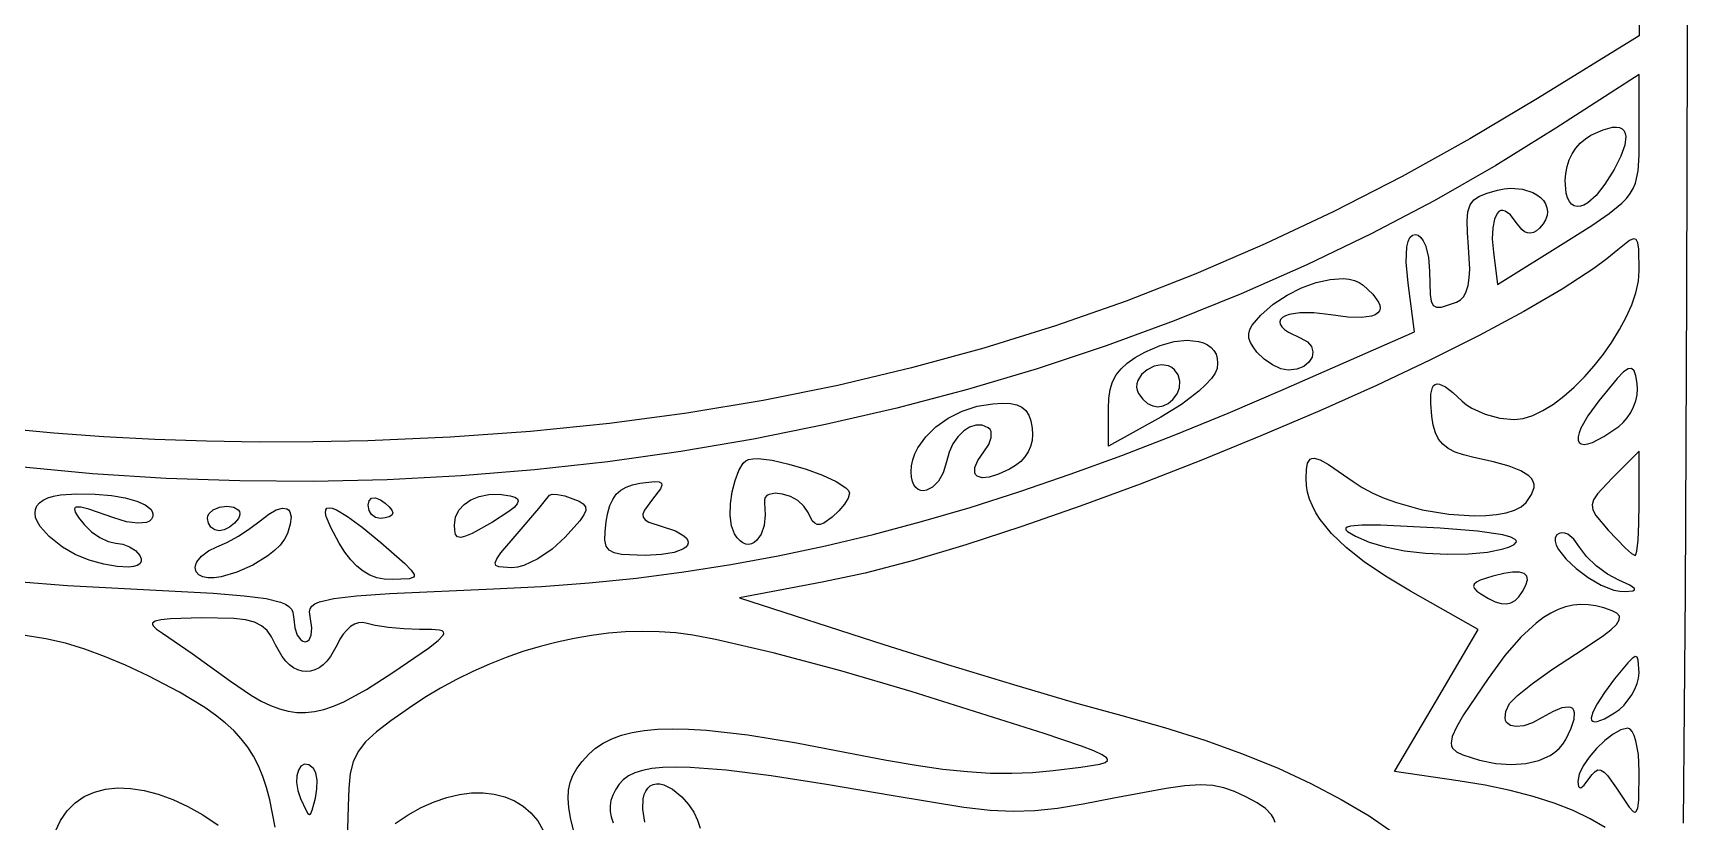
# Model space of a CAD drawing. Header units: millimetres. Extents: x 232 to 266, y 0 to 290.
# Drawn here: x 246.13 to 264.03, y 15.46 to 23.99 of the extents above; entities that cross this region are included whole.
import ezdxf

# ---------------------------------------------------------------- set-up
doc = ezdxf.new("R2010")
doc.units = ezdxf.units.MM
doc.layers.add('Surface_Engraving', color=5, linetype='CONTINUOUS')

msp = doc.modelspace()

# ---------------------------------------------------------------- linework, layer by layer
at = {"layer": 'Surface_Engraving'}
for points in [[(263.50851, 40.742702), (263.50851, 23.962948), (262.406908, 23.283611), (261.675518, 22.847678), (260.941425, 22.440547), (260.203511, 22.061891), (259.460655, 21.711383), (258.711737, 21.388694), (257.955637, 21.093497), (257.191237, 20.825465), (256.417415, 20.58427), (255.633053, 20.369585), (254.837029, 20.181081), (254.028225, 20.018432), (253.205521, 19.881309), (252.367796, 19.769385), (251.513931, 19.682332), (250.642806, 19.619824), (249.753301, 19.581531), (249.159028, 19.569081), (248.577333, 19.566952), (248.007178, 19.575282), (247.447523, 19.594205), (246.897331, 19.623856), (246.355562, 19.664369), (245.821178, 19.715881)], [(263.987555, 15.44417), (264.00803, 17.938272), (264.023531, 21.178629), (264.034302, 25.203964)], [(245.96023, 18.060245), (246.503061, 18.016467), (247.051061, 17.985365), (248.078364, 17.932073), (248.413523, 17.905064), (248.651336, 17.874032), (248.808038, 17.836142), (248.861046, 17.813738), (248.899866, 17.788557), (248.926526, 17.760243), (248.943056, 17.728441), (248.953845, 17.65296), (248.963396, 17.557192), (248.989402, 17.478765), (249.027888, 17.425774), (249.050569, 17.411345), (249.074879, 17.406311), (249.097869, 17.411363), (249.116762, 17.425843), (249.141337, 17.479025), (249.14676, 17.557733), (249.131186, 17.653845), (249.131186, 17.653845), (249.120792, 17.731081), (249.128234, 17.763315), (249.147184, 17.791796), (249.179952, 17.816905), (249.228849, 17.83902), (249.38427, 17.875783), (249.631935, 17.905117), (249.990328, 17.930052), (251.113241, 17.978849), (251.633204, 18.004948), (252.14849, 18.043905), (252.660499, 18.096075), (253.170632, 18.161813), (253.680289, 18.241471), (254.190872, 18.335403), (254.703781, 18.443965), (255.220416, 18.56751), (255.742179, 18.706392), (256.27047, 18.860965), (256.80669, 19.031583), (257.352239, 19.2186), (257.908519, 19.422371), (258.476929, 19.643249), (259.058872, 19.881588), (259.655747, 20.137742), (261.077379, 20.761063), (261.006852, 21.286923), (260.986078, 21.514167), (260.992776, 21.678806), (261.006335, 21.737063), (261.026654, 21.778965), (261.053694, 21.804278), (261.087421, 21.812768), (261.117773, 21.804592), (261.14609, 21.78116), (261.171752, 21.744115), (261.194139, 21.695099), (261.226606, 21.567726), (261.238531, 21.412185), (261.244717, 21.165517), (261.256993, 21.091717), (261.279428, 21.046374), (261.31505, 21.026064), (261.366888, 21.027363), (261.531324, 21.081092), (261.573609, 21.105573), (261.608386, 21.143826), (261.635706, 21.196091), (261.655623, 21.26261), (261.668188, 21.343623), (261.673456, 21.439373), (261.662308, 21.676046), (261.649135, 21.836259), (261.645548, 21.962212), (261.654197, 22.059151), (261.677735, 22.132323), (261.718815, 22.186974), (261.780088, 22.228351), (261.864207, 22.261701), (261.973824, 22.292271), (262.046803, 22.306669), (262.116874, 22.312997), (262.245698, 22.303783), (262.355104, 22.269306), (262.400904, 22.244057), (262.439902, 22.214247), (262.471451, 22.180461), (262.4949, 22.143284), (262.509602, 22.103302), (262.514908, 22.061098), (262.510168, 22.017258), (262.494733, 21.972366), (262.467956, 21.927009), (262.429186, 21.881769), (262.396003, 21.853525), (262.363221, 21.835557), (262.330839, 21.827866), (262.298858, 21.830451), (262.267277, 21.843313), (262.236097, 21.866451), (262.174938, 21.943554), (262.114326, 22.024489), (262.058826, 22.066247), (262.033531, 22.073142), (262.010158, 22.071092), (261.988924, 22.060379), (261.970043, 22.041285), (261.9402, 21.97909), (261.92235, 21.886767), (261.918214, 21.766581), (261.929511, 21.620792), (261.972939, 21.270856), (262.740747, 21.752402), (262.993324, 21.912198), (263.18337, 22.040595), (263.319779, 22.150753), (263.370648, 22.203106), (263.411444, 22.255834), (263.443276, 22.310583), (263.467257, 22.368998), (263.496113, 22.503406), (263.506905, 22.672219), (263.508526, 22.888598), (263.508526, 23.543261), (262.607199, 22.961888), (261.957117, 22.559155), (261.290361, 22.178478), (260.607922, 21.819925), (259.910796, 21.483561), (259.199974, 21.169453), (258.47645, 20.877668), (257.741219, 20.608272), (256.995272, 20.361331), (256.239603, 20.136913), (255.475206, 19.935084), (254.703074, 19.75591), (253.9242, 19.599458), (253.139578, 19.465794), (252.3502, 19.354985), (251.557061, 19.267097), (250.761154, 19.202197), (249.963471, 19.160352), (249.165007, 19.141628), (248.366754, 19.146091), (247.569706, 19.173808), (246.774856, 19.224846), (245.983198, 19.299271)], [(263.138278, 15.396409), (262.977775, 15.491847), (262.794012, 15.580003), (262.587664, 15.66064), (262.359404, 15.733519), (262.109906, 15.798401), (261.839845, 15.85505), (261.549894, 15.903226), (260.859753, 16.004256), (261.313073, 16.772691), (261.76636, 17.541095), (261.032853, 17.95506), (260.762863, 18.116109), (260.530953, 18.27322), (260.336481, 18.427083), (260.178807, 18.578392), (260.057288, 18.727837), (260.009887, 18.802076), (259.971284, 18.876109), (259.941399, 18.950021), (259.920151, 19.023899), (259.907462, 19.09783), (259.90325, 19.1719), (259.9068, 19.270756), (259.919967, 19.34069), (259.94653, 19.381462), (259.966014, 19.390838), (259.990263, 19.392833), (260.054945, 19.374561), (260.144352, 19.326407), (260.412447, 19.139489), (260.511941, 19.074044), (260.62457, 19.014157), (260.748017, 18.960105), (260.87997, 18.912167), (261.160132, 18.83574), (261.44654, 18.787099), (261.720678, 18.768467), (261.84736, 18.771098), (261.964031, 18.782065), (262.068376, 18.801646), (262.158082, 18.830117), (262.230833, 18.867757), (262.284316, 18.914844), (262.343688, 19.000127), (262.36962, 19.075203), (262.369458, 19.109419), (262.36023, 19.14169), (262.341701, 19.172219), (262.313635, 19.201207), (262.22795, 19.255372), (262.101293, 19.305802), (261.931781, 19.354115), (261.717531, 19.401931), (261.606588, 19.428252), (261.514856, 19.459308), (261.440463, 19.496937), (261.381536, 19.542976), (261.336204, 19.599261), (261.302594, 19.667631), (261.278835, 19.749922), (261.263053, 19.847971), (261.251529, 19.984592), (261.253367, 20.08715), (261.269395, 20.156054), (261.28299, 20.178015), (261.300443, 20.191716), (261.321859, 20.197208), (261.347341, 20.194544), (261.410919, 20.164949), (261.492005, 20.103341), (261.591429, 20.01013), (261.639071, 19.969897), (261.69783, 19.932363), (261.839457, 19.868676), (261.997836, 19.825643), (262.154492, 19.809838), (262.252681, 19.821378), (262.357247, 19.854603), (262.466437, 19.90742), (262.578495, 19.977737), (262.691669, 20.063462), (262.804204, 20.162502), (262.914346, 20.272766), (263.020341, 20.39216), (263.120435, 20.518592), (263.212874, 20.649971), (263.295904, 20.784204), (263.36777, 20.919198), (263.42672, 21.052861), (263.470999, 21.183101), (263.498852, 21.307825), (263.508526, 21.424942), (263.502551, 21.654966), (263.491846, 21.721207), (263.473119, 21.757661), (263.444213, 21.766376), (263.402971, 21.749396), (263.274847, 21.646535), (263.15717, 21.548996), (263.017127, 21.44523), (262.674988, 21.221124), (262.258516, 20.978432), (261.777796, 20.721369), (261.242912, 20.454149), (260.66395, 20.180987), (260.050994, 19.906098), (259.41413, 19.633697), (258.763442, 19.367998), (258.109015, 19.113216), (257.460934, 18.873565), (256.829285, 18.653261), (256.224151, 18.456519), (255.655618, 18.287552), (255.133771, 18.150576), (254.668695, 18.049805), (253.77387, 17.881985), (255.336343, 17.376891), (256.022722, 17.159998), (256.736518, 16.942817), (257.393327, 16.750564), (257.908744, 16.608457), (258.370268, 16.47989), (258.806372, 16.341692), (259.216456, 16.194306), (259.599918, 16.03818), (259.956158, 15.873758), (260.284573, 15.701486), (260.584564, 15.52181), (260.855529, 15.335176)], [(248.751203, 15.400453), (248.692268, 15.697596), (248.656878, 15.828887), (248.616269, 15.950165), (248.569491, 16.062565), (248.515592, 16.167218), (248.453619, 16.265255), (248.382621, 16.357811), (248.301645, 16.446016), (248.209741, 16.531003), (248.105956, 16.613904), (247.989338, 16.695852), (247.713796, 16.861415), (247.375501, 17.036751), (247.130882, 17.152503), (246.90484, 17.248717), (246.690413, 17.327228), (246.48064, 17.38987), (246.26856, 17.438478), (246.047211, 17.474887)], [(251.991374, 15.309871), (251.945153, 15.502338), (251.927262, 15.611817), (251.920328, 15.710183), (251.924992, 15.799645), (251.941892, 15.88241), (251.971669, 15.960685), (252.014961, 16.036678), (252.072409, 16.112596), (252.144652, 16.190646), (252.217545, 16.254936), (252.299782, 16.310684), (252.392393, 16.357893), (252.496404, 16.396564), (252.612846, 16.4267), (252.742745, 16.448301), (252.887131, 16.461369), (253.047031, 16.465906), (253.223474, 16.461913), (253.417488, 16.449392), (253.862343, 16.398774), (254.389821, 16.314062), (255.00815, 16.195271), (255.363653, 16.126107), (255.683923, 16.071109), (255.974316, 16.029824), (256.240188, 16.001801), (256.486897, 15.986588), (256.719799, 15.983733), (256.944251, 15.992784), (257.165609, 16.013289), (257.468202, 16.048617), (257.671389, 16.081072), (257.729162, 16.099871), (257.75423, 16.122332), (257.753682, 16.135391), (257.743977, 16.149914), (257.695784, 16.184075), (257.607034, 16.226278), (257.475109, 16.27798), (257.071266, 16.415722), (255.630311, 16.869434), (254.871667, 17.09386), (254.138637, 17.288116), (253.514784, 17.431412), (253.269911, 17.477455), (253.083668, 17.502963), (252.905212, 17.515019), (252.724391, 17.518109), (252.54167, 17.512365), (252.357515, 17.497915), (252.172392, 17.474893), (251.986765, 17.443428), (251.801099, 17.403651), (251.615862, 17.355693), (251.431516, 17.299685), (251.248529, 17.235758), (251.067365, 17.164043), (250.88849, 17.08467), (250.712369, 16.997771), (250.539468, 16.903476), (250.370251, 16.801916), (250.205185, 16.693222), (250.001372, 16.550148), (249.844911, 16.430538), (249.72934, 16.324051), (249.648198, 16.220347), (249.595024, 16.109086), (249.563356, 15.979929), (249.546735, 15.822534), (249.538697, 15.626562), (249.522004, 15.007698)], [(259.56898, 15.451952), (259.551898, 15.49646), (259.52911, 15.535496), (259.464808, 15.602505), (259.372849, 15.663686), (259.250007, 15.729744), (259.129559, 15.787064), (259.014655, 15.827686), (258.894257, 15.85149), (258.757324, 15.858354), (258.592818, 15.848157), (258.389698, 15.820776), (257.823461, 15.713982), (257.492528, 15.648923), (257.215472, 15.602888), (256.970007, 15.576118), (256.73385, 15.568852), (256.484717, 15.58133), (256.200325, 15.613793), (255.436627, 15.739632), (254.713824, 15.863783), (254.114755, 15.955995), (253.627879, 16.016759), (253.241655, 16.046568), (253.082682, 16.050018), (252.944544, 16.045914), (252.825799, 16.034318), (252.725004, 16.01529), (252.640717, 15.988893), (252.571496, 15.955188), (252.515897, 15.914237), (252.472478, 15.8661), (252.432712, 15.805636), (252.403082, 15.746504), (252.383541, 15.688081), (252.37404, 15.629749), (252.374533, 15.570887), (252.38497, 15.510875), (252.405306, 15.449092)], [(246.370656, 15.35118), (246.427403, 15.473777), (246.499294, 15.577886), (246.585207, 15.663612), (246.684019, 15.731062), (246.79461, 15.780341), (246.915858, 15.811555), (247.04664, 15.82481), (247.185835, 15.820212), (247.332322, 15.797866), (247.484978, 15.757878), (247.642682, 15.700353), (247.804312, 15.625399), (247.968746, 15.533119), (248.134863, 15.423621)], [(250.048487, 15.442055), (250.188875, 15.534975), (250.329605, 15.61255), (250.469596, 15.674832), (250.607766, 15.721873), (250.743034, 15.753725), (250.874317, 15.770439), (251.000533, 15.772068), (251.120602, 15.758662), (251.23344, 15.730274), (251.337967, 15.686955), (251.433101, 15.628757), (251.517759, 15.555732), (251.59086, 15.467932), (251.651322, 15.365408)], [(252.751172, 15.455568), (252.727967, 15.593807), (252.731756, 15.706531), (252.742813, 15.752665), (252.759465, 15.791629), (252.78133, 15.823159), (252.808022, 15.846992), (252.839157, 15.862863), (252.874352, 15.87051), (252.913222, 15.869667), (252.955383, 15.860072), (253.04804, 15.813569), (253.149252, 15.72889), (253.222116, 15.6466), (253.279152, 15.56228), (253.320836, 15.476943), (253.347643, 15.3916)]]:
    msp.add_lwpolyline(points, dxfattribs=at)
for points in [[(262.70736, 22.397834), (262.712335, 22.474904), (262.726904, 22.549309), (262.750531, 22.620108), (262.782683, 22.686361), (262.822824, 22.74713), (262.870421, 22.801475), (262.924937, 22.848456), (262.98584, 22.887133), (263.115943, 22.947036), (263.219441, 22.974305), (263.260968, 22.976062), (263.295551, 22.97009), (263.323091, 22.956535), (263.343491, 22.935539), (263.356653, 22.907246), (263.36248, 22.8718), (263.351735, 22.780022), (263.310476, 22.661355), (263.23792, 22.516947), (263.136974, 22.355936), (263.040189, 22.235387), (262.950432, 22.155943), (262.909084, 22.131837), (262.870568, 22.118248), (262.835242, 22.115258), (262.803463, 22.122946), (262.775591, 22.141394), (262.751983, 22.170681), (262.732998, 22.210888), (262.718994, 22.262095), (262.70736, 22.397834)], [(259.372217, 20.540522), (259.329927, 20.596078), (259.300789, 20.646363), (259.28499, 20.693219), (259.282715, 20.73849), (259.29415, 20.784021), (259.319482, 20.831654), (259.412578, 20.940602), (259.547812, 21.058027), (259.69747, 21.15745), (259.854802, 21.236892), (260.013059, 21.294375), (260.165492, 21.327922), (260.305352, 21.335554), (260.368459, 21.329034), (260.425891, 21.315294), (260.476806, 21.294086), (260.52036, 21.265163), (260.625697, 21.166372), (260.686641, 21.082725), (260.700746, 21.046837), (260.70409, 21.015042), (260.696783, 20.987444), (260.678939, 20.964144), (260.65067, 20.945247), (260.612087, 20.930853), (260.504432, 20.91599), (260.356871, 20.920374), (260.170301, 20.944828), (259.987104, 20.966387), (259.836265, 20.966319), (259.721966, 20.947861), (259.679826, 20.932747), (259.648388, 20.914249), (259.628177, 20.892772), (259.619714, 20.868721), (259.623523, 20.842499), (259.640125, 20.814513), (259.670044, 20.785166), (259.713803, 20.754862), (259.844929, 20.693006), (259.917852, 20.652077), (259.961342, 20.600364), (259.977314, 20.542874), (259.967684, 20.484611), (259.934364, 20.430582), (259.879269, 20.385793), (259.804314, 20.355248), (259.711412, 20.343955), (259.630181, 20.359465), (259.539154, 20.401697), (259.449457, 20.464199), (259.372217, 20.540522)], [(257.766788, 19.929943), (257.771179, 20.040261), (257.785342, 20.136212), (257.810766, 20.220113), (257.84894, 20.294278), (257.901352, 20.361021), (257.969491, 20.422657), (258.054845, 20.4815), (258.158902, 20.539866), (258.323255, 20.611634), (258.478082, 20.654393), (258.618619, 20.669224), (258.740102, 20.657209), (258.792209, 20.641472), (258.837767, 20.61943), (258.876179, 20.591217), (258.90685, 20.556968), (258.929185, 20.51682), (258.942588, 20.470906), (258.946463, 20.419363), (258.940216, 20.362326), (258.920348, 20.312745), (258.879479, 20.254171), (258.820101, 20.188767), (258.744706, 20.118697), (258.555834, 19.973206), (258.332795, 19.835001), (257.766788, 19.522784), (257.766788, 19.929943)], [(258.508382, 20.088547), (258.534038, 20.154086), (258.537567, 20.225233), (258.519847, 20.293406), (258.481755, 20.350028), (258.450082, 20.375198), (258.41492, 20.391911), (258.33795, 20.402495), (258.258488, 20.386834), (258.184181, 20.349985), (258.122672, 20.297005), (258.081606, 20.232947), (258.071128, 20.198345), (258.068627, 20.16287), (258.07506, 20.127153), (258.091381, 20.091828), (258.13805, 20.029835), (258.189501, 19.98541), (258.244123, 19.958567), (258.300305, 19.949319), (258.356433, 19.957679), (258.410897, 19.983661), (258.462084, 20.027279), (258.508382, 20.088547)], [(263.285559, 19.736488), (263.334491, 19.779841), (263.378094, 19.830916), (263.415621, 19.887973), (263.44632, 19.949269), (263.469442, 20.013063), (263.484238, 20.077613), (263.489958, 20.141177), (263.485851, 20.202013), (263.470317, 20.283873), (263.451236, 20.338716), (263.425156, 20.364973), (263.388622, 20.361075), (263.33818, 20.325453), (263.270379, 20.256539), (263.068879, 20.012556), (262.950722, 19.849793), (262.877676, 19.71907), (262.857505, 19.666444), (262.847934, 19.62269), (262.848738, 19.588098), (262.85969, 19.562955), (262.880565, 19.547548), (262.911137, 19.542166), (262.951181, 19.547095), (263.000469, 19.562623), (263.125879, 19.62663), (263.285559, 19.736488)], [(255.630311, 19.243908), (255.635172, 19.309994), (255.649381, 19.375614), (255.672377, 19.4403), (255.703597, 19.503582), (255.788465, 19.624059), (255.89949, 19.733293), (256.032179, 19.827533), (256.182039, 19.903028), (256.344575, 19.956024), (256.515295, 19.98277), (256.619111, 19.987068), (256.704762, 19.982992), (256.774088, 19.969402), (256.828928, 19.945153), (256.87112, 19.909104), (256.902503, 19.860111), (256.924917, 19.797033), (256.940201, 19.718726), (256.945086, 19.649293), (256.939544, 19.5833), (256.923716, 19.521004), (256.897742, 19.462661), (256.861763, 19.408526), (256.815919, 19.358854), (256.760351, 19.313901), (256.6952, 19.273922), (256.5756, 19.218222), (256.475955, 19.188057), (256.398439, 19.181954), (256.345228, 19.198443), (256.328417, 19.2147), (256.318499, 19.236053), (256.320425, 19.293312), (256.353183, 19.368749), (256.418949, 19.460893), (256.471781, 19.540812), (256.498071, 19.616753), (256.496306, 19.680135), (256.484429, 19.704434), (256.464971, 19.722373), (256.399019, 19.748513), (256.330397, 19.749631), (256.261791, 19.727918), (256.195885, 19.685565), (256.135365, 19.624762), (256.082914, 19.5477), (256.041219, 19.456569), (256.012965, 19.35356), (255.977601, 19.236242), (255.925372, 19.144716), (255.862929, 19.080886), (255.796924, 19.046661), (255.764664, 19.041245), (255.734008, 19.043944), (255.705787, 19.054997), (255.680833, 19.074642), (255.659977, 19.103118), (255.64405, 19.140662), (255.633884, 19.187512), (255.630311, 19.243908)], [(253.718876, 18.574688), (253.687602, 18.661603), (253.67458, 18.773139), (253.677858, 18.898931), (253.695483, 19.028615), (253.725503, 19.151826), (253.765963, 19.258201), (253.814913, 19.337374), (253.841961, 19.363522), (253.870399, 19.378982), (253.916457, 19.387658), (253.976205, 19.388563), (254.127571, 19.370126), (254.306109, 19.329805), (254.493425, 19.273735), (254.67113, 19.208051), (254.820832, 19.138886), (254.92414, 19.072376), (254.952649, 19.042033), (254.962663, 19.014654), (254.948089, 18.961084), (254.908407, 18.894186), (254.849679, 18.822495), (254.777967, 18.754548), (254.685282, 18.690465), (254.648095, 18.677134), (254.615724, 18.676522), (254.587204, 18.688814), (254.561569, 18.714195), (254.515097, 18.804964), (254.471321, 18.875343), (254.404454, 18.933436), (254.32388, 18.97718), (254.238979, 19.004513), (254.159136, 19.013375), (254.093732, 19.001703), (254.069377, 18.987523), (254.05215, 18.967436), (254.043225, 18.941185), (254.043773, 18.908512), (254.052644, 18.778542), (254.038894, 18.66507), (254.006764, 18.572452), (253.960497, 18.505046), (253.933386, 18.482159), (253.904332, 18.467209), (253.873864, 18.460741), (253.842513, 18.463299), (253.810808, 18.475428), (253.77928, 18.497673), (253.748459, 18.530578), (253.718876, 18.574688)], [(263.508526, 18.904804), (263.508526, 19.468614), (263.216512, 19.176584), (263.055598, 19.005704), (263.013736, 18.942986), (262.996939, 18.887289), (263.004709, 18.832516), (263.036549, 18.772573), (263.170445, 18.61279), (263.357674, 18.420853), (263.425161, 18.362468), (263.462458, 18.341025), (263.471715, 18.352532), (263.480349, 18.38551), (263.494997, 18.506634), (263.504892, 18.685898), (263.508526, 18.904804)], [(246.450187, 18.431069), (246.305042, 18.546439), (246.208261, 18.654373), (246.1778, 18.704786), (246.159182, 18.752422), (246.152325, 18.796973), (246.157145, 18.838135), (246.173559, 18.875601), (246.201486, 18.909065), (246.240842, 18.938221), (246.291545, 18.962762), (246.353511, 18.982382), (246.426658, 18.996776), (246.606166, 19.008658), (246.803085, 19.003188), (246.978356, 18.987438), (247.129075, 18.962402), (247.252339, 18.929074), (247.345244, 18.888448), (247.404888, 18.841516), (247.421329, 18.815996), (247.428367, 18.789273), (247.425638, 18.76147), (247.412779, 18.732712), (247.391678, 18.712349), (247.358664, 18.698417), (247.263601, 18.689622), (247.140998, 18.70587), (247.004262, 18.746704), (246.733032, 18.842109), (246.649729, 18.862485), (246.598885, 18.864101), (246.585069, 18.857747), (246.578688, 18.84655), (246.587327, 18.809427), (246.62299, 18.752323), (246.683865, 18.674834), (246.762304, 18.597066), (246.852986, 18.53338), (246.944681, 18.490347), (247.026158, 18.474542), (247.101032, 18.464006), (247.174744, 18.435319), (247.238808, 18.392864), (247.284739, 18.341025), (247.300496, 18.304745), (247.299958, 18.274834), (247.284677, 18.251125), (247.256202, 18.23345), (247.216086, 18.221642), (247.165881, 18.215533), (247.041405, 18.219743), (246.895187, 18.244742), (246.739638, 18.289188), (246.587167, 18.351744), (246.450187, 18.431069)], [(250.689724, 18.671492), (250.702196, 18.756204), (250.737869, 18.830701), (250.794124, 18.893617), (250.868345, 18.943581), (250.957916, 18.979228), (251.060218, 18.999188), (251.172635, 19.002094), (251.292551, 18.986578), (251.342415, 18.972143), (251.372047, 18.952945), (251.381003, 18.928322), (251.368837, 18.897613), (251.335103, 18.860156), (251.279356, 18.81529), (251.100041, 18.700682), (250.882976, 18.579848), (250.810888, 18.548371), (250.758924, 18.535892), (250.723955, 18.542186), (250.702852, 18.567033), (250.692484, 18.610209), (250.689724, 18.671492)], [(251.367488, 18.574688), (251.604227, 18.848683), (251.71883, 18.991766), (251.747394, 19.00429), (251.804739, 19.001515), (251.882547, 18.984648), (251.972498, 18.9549), (252.038284, 18.926832), (252.083611, 18.898553), (252.107807, 18.866731), (252.110197, 18.828034), (252.090107, 18.779127), (252.046864, 18.716678), (251.888222, 18.537822), (251.746651, 18.409563), (251.5906, 18.304529), (251.439012, 18.233558), (251.370812, 18.214234), (251.310831, 18.207492), (251.169629, 18.215884), (251.136468, 18.231833), (251.129013, 18.26047), (251.147827, 18.305435), (251.19347, 18.370366), (251.367488, 18.574688)], [(252.331515, 18.70822), (252.3479, 18.801119), (252.371136, 18.880524), (252.401982, 18.947293), (252.441196, 19.002285), (252.489535, 19.046359), (252.547759, 19.080372), (252.616626, 19.105183), (252.696895, 19.121652), (252.858967, 19.139154), (252.905296, 19.136014), (252.929866, 19.123166), (252.933711, 19.099273), (252.917865, 19.062998), (252.831237, 18.947957), (252.74547, 18.830291), (252.728777, 18.787707), (252.730562, 18.753131), (252.751591, 18.724443), (252.792627, 18.699526), (252.937776, 18.652525), (253.08118, 18.605174), (253.173389, 18.553944), (253.200872, 18.527855), (253.216248, 18.501975), (253.219747, 18.476696), (253.211601, 18.452411), (253.19204, 18.429512), (253.161295, 18.408392), (253.067173, 18.37306), (252.931081, 18.349558), (252.754865, 18.341025), (252.497784, 18.350518), (252.416749, 18.36743), (252.362215, 18.396938), (252.330302, 18.442407), (252.317133, 18.507201), (252.31883, 18.594684), (252.331515, 18.70822)], [(247.885614, 18.211673), (247.890383, 18.24103), (247.904054, 18.271686), (247.954261, 18.333281), (248.028564, 18.389222), (248.119292, 18.432274), (248.228538, 18.480343), (248.353222, 18.549966), (248.477986, 18.63182), (248.587472, 18.716583), (248.681283, 18.788554), (248.762052, 18.833531), (248.828176, 18.852264), (248.878047, 18.845503), (248.896386, 18.832797), (248.910059, 18.813998), (248.922608, 18.758499), (248.914087, 18.679756), (248.882889, 18.578519), (248.85028, 18.515412), (248.802737, 18.453628), (248.742613, 18.394031), (248.672257, 18.337485), (248.510253, 18.237006), (248.335533, 18.159108), (248.166903, 18.110708), (248.090748, 18.099732), (248.023168, 18.098724), (247.966514, 18.10855), (247.923137, 18.130074), (247.895386, 18.16416), (247.885614, 18.211673)], [(248.019162, 18.741607), (248.02341, 18.768431), (248.035585, 18.793455), (248.080305, 18.835915), (248.146494, 18.864604), (248.227326, 18.87514), (248.301646, 18.864604), (248.350105, 18.835915), (248.36335, 18.816133), (248.368586, 18.793455), (248.365297, 18.768431), (248.35297, 18.741607), (248.311016, 18.68976), (248.25778, 18.647301), (248.200098, 18.618612), (248.144805, 18.608075), (248.096018, 18.618612), (248.056068, 18.647301), (248.029075, 18.68976), (248.019162, 18.741607)], [(249.442442, 18.474542), (249.351449, 18.641342), (249.303312, 18.760688), (249.295197, 18.802564), (249.297656, 18.832575), (249.310643, 18.850719), (249.334111, 18.856997), (249.368014, 18.851409), (249.412305, 18.833952), (249.531865, 18.763434), (249.692418, 18.645438), (249.893594, 18.479959), (250.153311, 18.252986), (250.222456, 18.182612), (250.253007, 18.134897), (250.254251, 18.118111), (250.246376, 18.105278), (250.203973, 18.089193), (250.017498, 18.079376), (249.931374, 18.083728), (249.850757, 18.099962), (249.774927, 18.128572), (249.703167, 18.170052), (249.634757, 18.224895), (249.568979, 18.293596), (249.505114, 18.376647), (249.442442, 18.474542)], [(249.755041, 18.883014), (249.765577, 18.931408), (249.794264, 18.95864), (249.836719, 18.96278), (249.888558, 18.941899), (249.940406, 18.905213), (249.982865, 18.866321), (250.011554, 18.829866), (250.022091, 18.800493), (250.011554, 18.777625), (249.982865, 18.758902), (249.940406, 18.746253), (249.888558, 18.741607), (249.836719, 18.752767), (249.794264, 18.783151), (249.765577, 18.828114), (249.755041, 18.883014)], [(262.155316, 18.460641), (262.179827, 18.487726), (262.178018, 18.500886), (262.166978, 18.513759), (262.117641, 18.538548), (262.032687, 18.561903), (261.759419, 18.603538), (261.35415, 18.637129), (260.707026, 18.668609), (260.506446, 18.66885), (260.382904, 18.657784), (260.348862, 18.647783), (260.332688, 18.634682), (260.333917, 18.61839), (260.352086, 18.598815), (260.437386, 18.549452), (260.584876, 18.485864), (260.75882, 18.432052), (260.96746, 18.392261), (261.196643, 18.366716), (261.432215, 18.355645), (261.660022, 18.359275), (261.865911, 18.377833), (262.035726, 18.411546), (262.102684, 18.434157), (262.155316, 18.460641)], [(263.286261, 18.073898), (263.163387, 18.138175), (263.042495, 18.227028), (262.937495, 18.328727), (262.862302, 18.431542), (262.801224, 18.516421), (262.734659, 18.569324), (262.701831, 18.582448), (262.670646, 18.585972), (262.642109, 18.579363), (262.617224, 18.562084), (262.599408, 18.532099), (262.597067, 18.495245), (262.608715, 18.452756), (262.632864, 18.405865), (262.712718, 18.303811), (262.82473, 18.198955), (262.957003, 18.101166), (263.097639, 18.020313), (263.23474, 17.966266), (263.298247, 17.952379), (263.356408, 17.948895), (263.440121, 17.959306), (263.456943, 17.969225), (263.456927, 17.982552), (263.405937, 18.020221), (263.286261, 18.073898)], [(262.245497, 17.949307), (262.282455, 18.019378), (262.297732, 18.075199), (262.29112, 18.116877), (262.26241, 18.14452), (262.211395, 18.158236), (262.137865, 18.158132), (262.041613, 18.144318), (261.92243, 18.116899), (261.787135, 18.07338), (261.746248, 18.051828), (261.722713, 18.029675), (261.716162, 18.006366), (261.726227, 17.981345), (261.752543, 17.954057), (261.794742, 17.923947), (261.878209, 17.874679), (261.950896, 17.840223), (262.014317, 17.820662), (262.069988, 17.816084), (262.119426, 17.826573), (262.164146, 17.852216), (262.205665, 17.893099), (262.245497, 17.949307)], [(262.713479, 16.349525), (262.771922, 16.471638), (262.803487, 16.568339), (262.808727, 16.639112), (262.801647, 16.664616), (262.788194, 16.683444), (262.768434, 16.695534), (262.742439, 16.70082), (262.672015, 16.690727), (262.577475, 16.652648), (262.459369, 16.586071), (262.353366, 16.529689), (262.258498, 16.497608), (262.178024, 16.488433), (262.115205, 16.500771), (262.073299, 16.533228), (262.061208, 16.556565), (262.055567, 16.584409), (262.065268, 16.652919), (262.105663, 16.737366), (262.190509, 16.826002), (262.353005, 16.956484), (262.569793, 17.111245), (262.817516, 17.272718), (263.105671, 17.46266), (263.198849, 17.535141), (263.260077, 17.594975), (263.290842, 17.643923), (263.292634, 17.683744), (263.266939, 17.7162), (263.215246, 17.74305), (263.126167, 17.773307), (263.039688, 17.794462), (262.9554, 17.806291), (262.87289, 17.808569), (262.79175, 17.801071), (262.711567, 17.783573), (262.631931, 17.755851), (262.552432, 17.71768), (262.472659, 17.668835), (262.392201, 17.609092), (262.227589, 17.456015), (262.055308, 17.256652), (261.872075, 17.009208), (261.607212, 16.616267), (261.529477, 16.482991), (261.485306, 16.383026), (261.472526, 16.309762), (261.477228, 16.281075), (261.488962, 16.256584), (261.532439, 16.216881), (261.600783, 16.184039), (261.780821, 16.124772), (261.956682, 16.089467), (262.124605, 16.077565), (262.280827, 16.088508), (262.421588, 16.121734), (262.543125, 16.176686), (262.595508, 16.212134), (262.641676, 16.252803), (262.681156, 16.298623), (262.713479, 16.349525)], [(250.022091, 17.072487), (250.408475, 17.337708), (250.515392, 17.420566), (250.569001, 17.477007), (250.576802, 17.496902), (250.572458, 17.512092), (250.556366, 17.523209), (250.52892, 17.530885), (250.441541, 17.538448), (250.31348, 17.539844), (250.142864, 17.545257), (249.976292, 17.559994), (249.832853, 17.581803), (249.731633, 17.608434), (249.692342, 17.616519), (249.650927, 17.612276), (249.608503, 17.59654), (249.566186, 17.570149), (249.525091, 17.533938), (249.486332, 17.488745), (249.451025, 17.435405), (249.420285, 17.374755), (249.349914, 17.247735), (249.310386, 17.197801), (249.268574, 17.15692), (249.224934, 17.125093), (249.179926, 17.102321), (249.134007, 17.088606), (249.087635, 17.083949), (249.041267, 17.088351), (248.995362, 17.101813), (248.950378, 17.124336), (248.906773, 17.155923), (248.865003, 17.196574), (248.825528, 17.24629), (248.755292, 17.372924), (248.712012, 17.459237), (248.662906, 17.527534), (248.602763, 17.579717), (248.526371, 17.617689), (248.42852, 17.643352), (248.303997, 17.65861), (247.954096, 17.665518), (247.618376, 17.655649), (247.514951, 17.64545), (247.450852, 17.630302), (247.423355, 17.609123), (247.422482, 17.595935), (247.429738, 17.580834), (247.467277, 17.544352), (247.53325, 17.498598), (247.85149, 17.281091), (248.267672, 16.981481), (248.495348, 16.825582), (248.59968, 16.765108), (248.699442, 16.716376), (248.795957, 16.679455), (248.89055, 16.654414), (248.984544, 16.641322), (249.079265, 16.640246), (249.176036, 16.651255), (249.276183, 16.674419), (249.381028, 16.709806), (249.491896, 16.757485), (249.737001, 16.889991), (250.022091, 17.072487)], [(263.505565, 17.071236), (263.496939, 17.208393), (263.484167, 17.240049), (263.462613, 17.246312), (263.429922, 17.226596), (263.383737, 17.180317), (263.24146, 17.005729), (263.130858, 16.857488), (263.051856, 16.736574), (263.004455, 16.643901), (262.988655, 16.580382), (262.992605, 16.559841), (263.004455, 16.546931), (263.024206, 16.541767), (263.051856, 16.544462), (263.130858, 16.573887), (263.24146, 16.636122), (263.295047, 16.675103), (263.344921, 16.722056), (263.429201, 16.832736), (263.461441, 16.892895), (263.485637, 16.953887), (263.500706, 17.013929), (263.505565, 17.071236)], [(263.508526, 16.004256), (263.498744, 16.185726), (263.472106, 16.33433), (263.453738, 16.391517), (263.43268, 16.434737), (263.409442, 16.462074), (263.384531, 16.471613), (263.310269, 16.454459), (263.224788, 16.407647), (263.134634, 16.338152), (263.046354, 16.25295), (262.966495, 16.159015), (262.901606, 16.063324), (262.858232, 15.972852), (262.842922, 15.894574), (262.851743, 15.840536), (262.861817, 15.828935), (262.875474, 15.827565), (262.912966, 15.855385), (262.963073, 15.923718), (262.997293, 15.97215), (263.029406, 16.00416), (263.060882, 16.019252), (263.093193, 16.016929), (263.12781, 15.996696), (263.166202, 15.958056), (263.260199, 15.823573), (263.398336, 15.615639), (263.442246, 15.570478), (263.458987, 15.563381), (263.472661, 15.566905), (263.492039, 15.606708), (263.502837, 15.691676), (263.508526, 16.004256)], [(249.165947, 16.036972), (249.113707, 16.074675), (249.067628, 16.081276), (249.02957, 16.061095), (249.001398, 16.018449), (248.984972, 15.957656), (248.982155, 15.883033), (248.99481, 15.798899), (249.024799, 15.709572), (249.08419, 15.580984), (249.105041, 15.549011), (249.122189, 15.538649), (249.137276, 15.549945), (249.151945, 15.58295), (249.186607, 15.714272), (249.202897, 15.815264), (249.20443, 15.909766), (249.191886, 15.987196), (249.165947, 16.036972)]]:
    msp.add_lwpolyline(points, close=True, dxfattribs=at)

doc.saveas('drawing.dxf')
